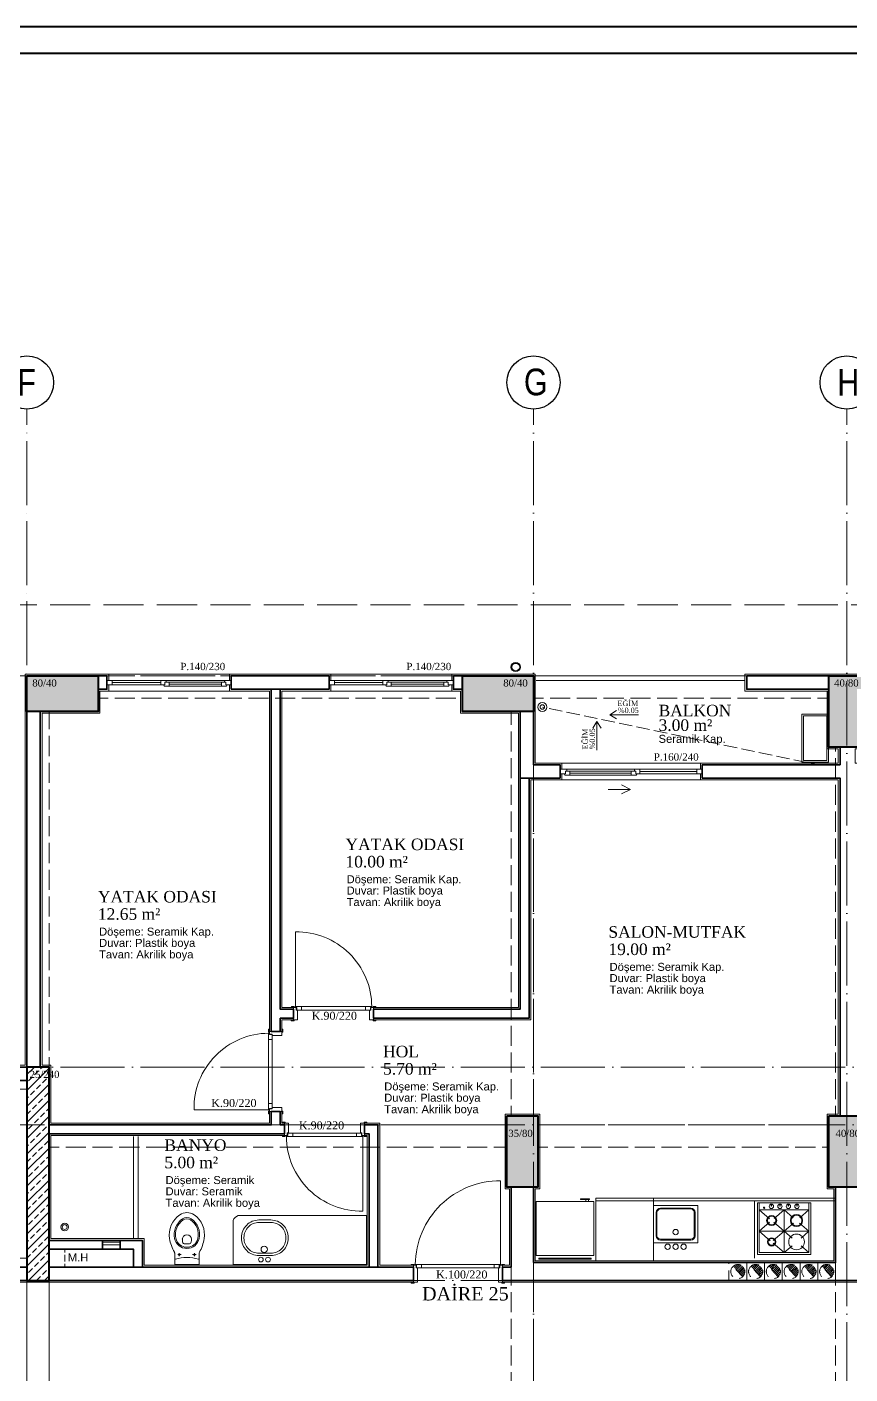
# Model space of a CAD drawing. Header units: millimetres. Extents: x 11587 to 81192, y -36083 to -25300.
# Drawn here: x 39422 to 40348, y -26815 to -25300 of the extents above; entities that cross this region are included whole.
import ezdxf

# ---------------------------------------------------------------- set-up
doc = ezdxf.new("R2010")
doc.units = ezdxf.units.MM
doc.linetypes.add('AKS', pattern=[30, 24, -3, 0, -3])
doc.linetypes.add('IZDUSUM1', pattern=[20, 7.5, -5, 7.5, 0])
for name, color, linetype, lineweight in [('rtm-aks balon', 20, 'Continuous', 25), ('rtm-aks balon yazı', 7, 'Continuous', 20), ('rtm-aks yeni', 7, 'AKS', 20), ('rtm-antet-02', 140, 'Continuous', 40), ('rtm-cam', 141, 'Continuous', 9), ('rtm-duv tugla', 22, 'Continuous', 35), ('rtm-izdusum-üst ince', 8, 'IZDUSUM1', 5), ('rtm-kapı-ahsap', 35, 'Continuous', 13), ('rtm-mhl-yazı-adı', 150, 'Continuous', 30), ('rtm-mhl-yazı-m2', 7, 'Continuous', 20), ('rtm-mhl-yazı-malzeme', 253, 'Continuous', 13), ('rtm-pen-ahsap', 35, 'Continuous', 13), ('rtm-plan katmanı-04', 33, 'Continuous', 25), ('rtm-plan katmanı-05', 205, 'Continuous', 20), ('rtm-plan katmanı-07', 135, 'Continuous', 9), ('rtm-sembol ok', 7, 'Continuous', 20), ('rtm-sıva', 252, 'Continuous', 15), ('rtm-tarama-betonarme', 51, 'Continuous', 15), ('rtm-tas_betonarme', 50, 'Continuous', 40), ('rtm-tefris vitrifiye', 9, 'Continuous', 9)]:
    doc.layers.add(name, color=color, linetype=linetype, lineweight=lineweight)
doc.styles.add('AKSYAZI', font='ARIALN.TTF')
doc.styles.add('ARIAL', font='times.ttf')
doc.styles.get("Standard").update_dxf_attribs({"font": 'arial.ttf'})
doc.styles.add('VAZ-OLCU', font='times.ttf', dxfattribs={"height": 60})

# ---------------------------------------------------------------- blocks, each defined once
blk = doc.blocks.new('rty')
at = {"layer": 'rtm-kapı-ahsap'}
for p, q in [((-58244.9, -62700.3), (-58243.8, -62700.3)), ((-58244.9, -62703.4), (-58244.9, -62700.3)), ((-58243.8, -62703.4), (-58244.9, -62703.4)), ((-58243.8, -62700.3), (-58243.8, -62703.4)), ((-58243.8, -62707.4), (-58243.8, -62702.9)), ((-58229.8, -62702.9), (-58243.8, -62702.9)), ((-58229.8, -62700.4), (-58229.8, -62703.4)), ((-58228.8, -62700.4), (-58229.8, -62700.4)), ((-58229.8, -62702.9), (-58229.8, -62705.9)), ((-58229.8, -62703.4), (-58228.8, -62703.4)), ((-58228.8, -62703.4), (-58228.8, -62700.4)), ((-58232.8, -62707.4), (-58243.8, -62707.4)), ((-58232.8, -62705.9), (-58232.8, -62707.4)), ((-58229.8, -62705.9), (-58232.8, -62705.9)), ((-58232.6, -62706.4), (-58232.6, -62789.4)), ((-58232.6, -62706.4), (-58229.7, -62706.4)), ((-58228.8, -62712), (-58232.6, -62712)), ((-58229.8, -62704.9), (-58228.8, -62704.9)), ((-58229.7, -62706.4), (-58229.7, -62704.9)), ((-58228.8, -62790.9), (-58228.8, -62704.9)), ((-58144.8, -62704.9), (-58228.8, -62704.9)), ((-58243.8, -62792.3), (-58244.9, -62792.3)), ((-58244.9, -62792.3), (-58244.9, -62795.4)), ((-58243.8, -62788.4), (-58243.8, -62792.9)), ((-58232.8, -62788.4), (-58243.8, -62788.4)), ((-58243.8, -62795.4), (-58243.8, -62792.3)), ((-58229.8, -62792.9), (-58243.8, -62792.9)), ((-58232.8, -62789.9), (-58232.8, -62788.4)), ((-58229.8, -62789.9), (-58232.8, -62789.9)), ((-58228.8, -62783.7), (-58232.6, -62783.7)), ((-58232.6, -62789.4), (-58229.7, -62789.4)), ((-58229.8, -62792.9), (-58229.8, -62789.9)), ((-58229.8, -62790.9), (-58228.8, -62790.9)), ((-58229.8, -62795.4), (-58229.8, -62792.3)), ((-58229.8, -62792.3), (-58228.8, -62792.3)), ((-58229.7, -62789.4), (-58229.7, -62790.9)), ((-58228.8, -62792.3), (-58228.8, -62795.4)), ((-58244.9, -62795.4), (-58243.8, -62795.4)), ((-58228.8, -62795.4), (-58229.8, -62795.4))]:
    blk.add_line(p, q, dxfattribs=at)
at = {"layer": 'rtm-kapı-ahsap', "const_width": 0.392}
blk.add_lwpolyline([(-58229.2, -62703.9, 1), (-58229.2, -62704.5, 1)], format="xyb", close=True, dxfattribs=at)
at = {"layer": 'rtm-kapı-ahsap'}
blk.add_arc((-58229.1, -62706.6), 84.3, 270.2011, 1.1472, dxfattribs=at)
blk = doc.blocks.new('K-100')
at = {"layer": 'rtm-kapı-ahsap'}
for p, q in [((-34308.1, -13702.2), (-34307, -13702.2)), ((-34308.1, -13705.4), (-34308.1, -13702.2)), ((-34307, -13705.4), (-34308.1, -13705.4)), ((-34307, -13702.2), (-34307, -13705.4)), ((-34307, -13709.3), (-34307, -13704.8)), ((-34288, -13704.8), (-34307, -13704.8)), ((-34291, -13709.3), (-34307, -13709.3)), ((-34288, -13707.8), (-34291, -13707.8)), ((-34291, -13707.8), (-34291, -13709.3)), ((-34290.8, -13801.3), (-34290.8, -13708.3)), ((-34290.8, -13708.3), (-34287.9, -13708.3)), ((-34288, -13702.3), (-34288, -13705.4)), ((-34287, -13702.3), (-34288, -13702.3)), ((-34288, -13704.8), (-34288, -13707.8)), ((-34288, -13705.4), (-34287, -13705.4)), ((-34288, -13706.8), (-34287, -13706.8)), ((-34287.9, -13708.3), (-34287.9, -13706.8)), ((-34287, -13705.4), (-34287, -13702.3)), ((-34287, -13706.8), (-34287, -13802.8)), ((-34287, -13713.9), (-34290.8, -13713.9)), ((-34307, -13804.2), (-34308.1, -13804.2)), ((-34308.1, -13804.2), (-34308.1, -13807.3)), ((-34307, -13800.3), (-34307, -13804.8)), ((-34291, -13800.3), (-34307, -13800.3)), ((-34307, -13807.3), (-34307, -13804.2)), ((-34291, -13801.8), (-34291, -13800.3)), ((-34288, -13801.8), (-34291, -13801.8)), ((-34287, -13795.6), (-34290.8, -13795.6)), ((-34290.8, -13801.3), (-34287.9, -13801.3)), ((-34288, -13804.8), (-34288, -13801.8)), ((-34288, -13802.8), (-34287, -13802.8)), ((-34288, -13807.3), (-34288, -13804.2)), ((-34288, -13804.2), (-34287, -13804.2)), ((-34287.9, -13801.3), (-34287.9, -13802.8)), ((-34193, -13802.8), (-34287, -13802.8)), ((-34287, -13804.2), (-34287, -13807.3)), ((-34308.1, -13807.3), (-34307, -13807.3)), ((-34288, -13804.8), (-34307, -13804.8)), ((-34287, -13807.3), (-34288, -13807.3))]:
    blk.add_line(p, q, dxfattribs=at)
at = {"layer": 'rtm-kapı-ahsap', "const_width": 0.392}
blk.add_lwpolyline([(-34287.4, -13803.7, -1), (-34287.4, -13803.1, -1)], format="xyb", close=True, dxfattribs=at)
at = {"layer": 'rtm-kapı-ahsap'}
blk.add_arc((-34287.9, -13801.7), 94.9, 359.3332, 89.4605, dxfattribs=at)

msp = doc.modelspace()

# ---------------------------------------------------------------- hatches: boundary and pattern name
at = {"layer": 'rtm-izdusum-üst ince', "ltscale": 1.5}
h = msp.add_hatch(dxfattribs=at)
h.set_pattern_fill('ANSI31', color=256, scale=0.5, angle=180, style=0)
h.set_pattern_definition([(225, (39190.9866, -26689.5514), (1.122532, -1.122532), [])])
edge = h.paths.add_edge_path()
edge.add_arc((40221.59, -26699.55), 8, 312.76259, 492.76259)
edge.add_line((40216.16, -26693.68), (40227.03, -26705.42))
h = msp.add_hatch(dxfattribs=at)
h.set_pattern_fill('ANSI31', color=256, scale=0.5, angle=180, style=0)
h.set_pattern_definition([(225, (39210.9866, -26689.5514), (1.122532, -1.122532), [])])
edge = h.paths.add_edge_path()
edge.add_arc((40241.59, -26699.55), 8, 312.76259, 492.76259)
edge.add_line((40236.16, -26693.68), (40247.03, -26705.42))
h = msp.add_hatch(dxfattribs=at)
h.set_pattern_fill('ANSI31', color=256, scale=0.5, angle=180, style=0)
h.set_pattern_definition([(225, (39230.9866, -26689.5514), (1.122532, -1.122532), [])])
edge = h.paths.add_edge_path()
edge.add_arc((40261.59, -26699.55), 8, 312.76259, 492.76259)
edge.add_line((40256.16, -26693.68), (40267.03, -26705.42))
h = msp.add_hatch(dxfattribs=at)
h.set_pattern_fill('ANSI31', color=256, scale=0.5, angle=180, style=0)
h.set_pattern_definition([(225, (39250.9866, -26689.5514), (1.122532, -1.122532), [])])
edge = h.paths.add_edge_path()
edge.add_arc((40281.59, -26699.55), 8, 312.76259, 492.76259)
edge.add_line((40276.16, -26693.68), (40287.03, -26705.42))
h = msp.add_hatch(dxfattribs=at)
h.set_pattern_fill('ANSI31', color=256, scale=0.5, angle=180, style=0)
h.set_pattern_definition([(225, (39270.9866, -26689.5514), (1.122532, -1.122532), [])])
edge = h.paths.add_edge_path()
edge.add_arc((40301.59, -26699.55), 8, 312.76259, 492.76259)
edge.add_line((40296.16, -26693.68), (40307.03, -26705.42))
h = msp.add_hatch(dxfattribs=at)
h.set_pattern_fill('ANSI31', color=256, scale=0.5, angle=180, style=0)
h.set_pattern_definition([(225, (39290.9866, -26689.5514), (1.122532, -1.122532), [])])
edge = h.paths.add_edge_path()
edge.add_arc((40321.59, -26699.55), 8, 312.76259, 492.76259)
edge.add_line((40316.16, -26693.68), (40327.03, -26705.42))
at = {"layer": 'rtm-tarama-betonarme'}
h = msp.add_hatch(dxfattribs=at)
h.set_pattern_fill('ANSI33', color=256, scale=2, style=0)
h.set_pattern_definition([(45, (27039.519, -4888.525), (-8.980256, 8.980256), []), (45, (27048.499, -4888.525), (-8.980256, 8.980256), [6.35, -3.175])])
h.paths.add_polyline_path([(40324.09, -27439.55), (40364.09, -27439.55), (40364.09, -27519.55), (40324.09, -27519.55)])
h.paths.add_polyline_path([(39911.59, -27479.55), (39991.59, -27479.55), (39991.59, -27519.55), (39911.59, -27519.55)])
h.paths.add_polyline_path([(40324.09, -26944.55), (40364.09, -26944.55), (40364.09, -27024.55), (40324.09, -27024.55)])
h.paths.add_polyline_path([(39961.59, -26944.55), (39996.59, -26944.55), (39996.59, -27024.55), (39961.59, -27024.55)])
h.paths.add_polyline_path([(39961.59, -26524.55), (39996.59, -26524.55), (39996.59, -26604.55), (39961.59, -26604.55)])
h.paths.add_polyline_path([(40324.09, -26524.55), (40364.09, -26524.55), (40364.09, -26604.55), (40324.09, -26604.55)])
h.paths.add_polyline_path([(40324.09, -26029.55), (40364.09, -26029.55), (40364.09, -26109.55), (40324.09, -26109.55)])
h.paths.add_polyline_path([(39911.59, -26029.55), (39991.59, -26029.55), (39991.59, -26069.55), (39911.59, -26069.55)])
h.paths.add_polyline_path([(40726.59, -26524.55), (40691.59, -26524.55), (40691.59, -26604.55), (40726.59, -26604.55)])
h.paths.add_polyline_path([(40726.59, -26944.55), (40691.59, -26944.55), (40691.59, -27024.55), (40726.59, -27024.55)])
h.paths.add_polyline_path([(40776.59, -27479.55), (40696.59, -27479.55), (40696.59, -27519.55), (40776.59, -27519.55)])
h.paths.add_polyline_path([(41299.09, -27479.55), (41219.09, -27479.55), (41219.09, -27519.55), (41299.09, -27519.55)])
h.paths.add_polyline_path([(41299.09, -26974.55), (41219.09, -26974.55), (41219.09, -27014.55), (41299.09, -27014.55)])
h.paths.add_polyline_path([(41299.09, -26534.55), (41219.09, -26534.55), (41219.09, -26574.55), (41299.09, -26574.55)])
h.paths.add_polyline_path([(40776.59, -26029.55), (40696.59, -26029.55), (40696.59, -26069.55), (40776.59, -26069.55)])
h.paths.add_polyline_path([(41299.09, -26029.55), (41219.09, -26029.55), (41219.09, -26069.55), (41299.09, -26069.55)])
h.paths.add_polyline_path([(41821.59, -26839.55), (41796.59, -26839.55), (41796.59, -27014.55), (41821.59, -27014.55)])
h.paths.add_polyline_path([(41821.59, -26534.55), (41796.59, -26534.55), (41796.59, -26709.55), (41821.59, -26709.55)])
h.paths.add_polyline_path([(42181.59, -26839.55), (42006.59, -26839.55), (42006.59, -26864.55), (42181.59, -26864.55)])
h.paths.add_polyline_path([(42181.59, -26684.55), (42006.59, -26684.55), (42006.59, -26709.55), (42181.59, -26709.55)])
h.paths.add_polyline_path([(41821.59, -26109.55), (41781.59, -26109.55), (41781.59, -26029.55), (41821.59, -26029.55)])
h.paths.add_polyline_path([(42181.59, -26124.55), (42141.59, -26124.55), (42141.59, -26029.55), (42181.59, -26029.55)])
h.paths.add_polyline_path([(41821.59, -27439.55), (41781.59, -27439.55), (41781.59, -27519.55), (41821.59, -27519.55)])
h.paths.add_polyline_path([(42181.59, -27424.55), (42141.59, -27424.55), (42141.59, -27519.55), (42181.59, -27519.55)])
h.paths.add_polyline_path([(39421.59, -27439.55), (39461.59, -27439.55), (39461.59, -27519.55), (39421.59, -27519.55)])
h.paths.add_polyline_path([(39131.59, -27439.55), (39171.59, -27439.55), (39171.59, -27519.55), (39131.59, -27519.55)])
h.paths.add_polyline_path([(39421.59, -26029.55), (39501.59, -26029.55), (39501.59, -26069.55), (39421.59, -26069.55)])
h.paths.add_polyline_path([(39091.59, -26029.55), (39171.59, -26029.55), (39171.59, -26069.55), (39091.59, -26069.55)])
h.paths.add_polyline_path([(38781.59, -26524.55), (38816.59, -26524.55), (38816.59, -26604.55), (38781.59, -26604.55)])
h.paths.add_polyline_path([(38781.59, -26944.55), (38816.59, -26944.55), (38816.59, -27024.55), (38781.59, -27024.55)])
h.paths.add_polyline_path([(38731.59, -27479.55), (38811.59, -27479.55), (38811.59, -27519.55), (38731.59, -27519.55)])
h.paths.add_polyline_path([(38209.09, -27479.55), (38289.09, -27479.55), (38289.09, -27519.55), (38209.09, -27519.55)])
h.paths.add_polyline_path([(38209.09, -26974.55), (38289.09, -26974.55), (38289.09, -27014.55), (38209.09, -27014.55)])
h.paths.add_polyline_path([(38209.09, -26534.55), (38289.09, -26534.55), (38289.09, -26574.55), (38209.09, -26574.55)])
h.paths.add_polyline_path([(38731.59, -26029.55), (38811.59, -26029.55), (38811.59, -26069.55), (38731.59, -26069.55)])
h.paths.add_polyline_path([(38209.09, -26029.55), (38289.09, -26029.55), (38289.09, -26069.55), (38209.09, -26069.55)])
h.paths.add_polyline_path([(37686.59, -26839.55), (37711.59, -26839.55), (37711.59, -27014.55), (37686.59, -27014.55)])
h.paths.add_polyline_path([(37686.59, -26534.55), (37711.59, -26534.55), (37711.59, -26709.55), (37686.59, -26709.55)])
h.paths.add_polyline_path([(37326.59, -26839.55), (37501.59, -26839.55), (37501.59, -26864.55), (37326.59, -26864.55)])
h.paths.add_polyline_path([(37326.59, -26684.55), (37501.59, -26684.55), (37501.59, -26709.55), (37326.59, -26709.55)])
h.paths.add_polyline_path([(37686.59, -26109.55), (37726.59, -26109.55), (37726.59, -26029.55), (37686.59, -26029.55)])
h.paths.add_polyline_path([(37326.59, -26124.55), (37366.59, -26124.55), (37366.59, -26029.55), (37326.59, -26029.55)])
h.paths.add_polyline_path([(37686.59, -27439.55), (37726.59, -27439.55), (37726.59, -27519.55), (37686.59, -27519.55)])
h.paths.add_polyline_path([(37326.59, -27424.55), (37366.59, -27424.55), (37366.59, -27519.55), (37326.59, -27519.55)])
h = msp.add_hatch(dxfattribs=at)
h.set_pattern_fill('ANSI33', color=256, scale=2, style=0)
h.set_pattern_definition([(45, (12000, 0), (-8.980256, 8.980256), []), (45, (12008.98, 0), (-8.980256, 8.980256), [6.35, -3.175])])
h.paths.add_polyline_path([(39171.59, -26469.55), (39146.59, -26469.55), (39146.59, -26709.55), (39171.59, -26709.55)])
h.paths.add_polyline_path([(39446.59, -26469.55), (39421.59, -26469.55), (39421.59, -26709.55), (39446.59, -26709.55)])

# ---------------------------------------------------------------- linework, layer by layer
at = {"layer": 'rtm-aks balon'}
for centre in [(39421.59, -25699.55), (39991.59, -25699.55), (40344.09, -25699.55)]:
    msp.add_circle(centre, 30, dxfattribs=at)
at = {"layer": 'rtm-aks yeni', "ltscale": 3}
for p, q in [((39421.59, -27819.55), (39421.59, -25729.55)), ((39991.59, -27819.55), (39991.59, -25729.55)), ((40344.09, -27819.55), (40344.09, -25729.55)), ((37026.59, -26029.55), (42481.59, -26029.55)), ((37026.59, -26469.55), (42481.59, -26469.55)), ((37026.59, -26534.55), (42481.59, -26534.55)), ((37026.59, -26709.55), (42481.59, -26709.55))]:
    msp.add_line(p, q, dxfattribs=at)
at = {"layer": 'rtm-antet-02'}
msp.add_lwpolyline([(36726.59, -25299.55), (36726.59, -28299.55), (42726.59, -28299.55), (42726.59, -25299.55), (36726.59, -25299.55)], dxfattribs=at)
msp.add_lwpolyline([(36756.59, -25329.55), (36756.59, -28269.55), (42696.59, -28269.55), (42696.59, -25329.55)], close=True, dxfattribs=at)
at = {"layer": 'rtm-cam'}
for p, q in [((39572.09, -26037.05), (39517.59, -26037.05)), ((39640.59, -26038.8), (39581.59, -26038.8)), ((39822.09, -26037.05), (39767.59, -26037.05)), ((39890.59, -26038.8), (39831.59, -26038.8)), ((40032.59, -26138.8), (40101.59, -26138.8)), ((40111.09, -26137.05), (40175.59, -26137.05))]:
    msp.add_line(p, q, dxfattribs=at)
at = {"layer": 'rtm-duv tugla'}
for points in [[(39501.59, -26029.55), (39511.59, -26029.55), (39511.59, -26044.55), (39501.59, -26044.55)], [(39911.59, -26044.55), (39901.59, -26044.55), (39901.59, -26029.55), (39911.59, -26029.55)], [(39901.59, -26044.55), (39901.59, -26029.55)], [(40324.09, -26029.55), (40231.59, -26029.55), (40231.59, -26044.55), (40324.09, -26044.55)], [(39706.59, -26044.55), (39706.59, -26404.55), (39721.59, -26404.55), (39721.59, -26414.55), (39706.59, -26414.55), (39706.59, -26429.55), (39696.59, -26429.55), (39696.59, -26044.55)], [(39421.59, -26469.55), (39421.59, -26069.55)], [(39436.59, -26469.55), (39436.59, -26069.55)], [(39991.59, -26069.55), (39991.59, -26129.55), (40021.59, -26129.55), (40021.59, -26144.55), (39976.59, -26144.55), (39976.59, -26069.55)], [(40336.59, -26109.55), (40336.59, -26129.55), (40181.59, -26129.55), (40181.59, -26144.55), (40336.59, -26144.55), (40336.59, -26524.55)], [(39976.59, -26144.55), (39976.59, -26404.55), (39811.59, -26404.55), (39811.59, -26414.55), (39986.59, -26414.55), (39986.59, -26144.55)], [(39171.59, -26469.55), (39421.59, -26469.55)], [(39171.59, -26484.55), (39421.59, -26484.55)], [(39446.59, -26534.55), (39696.59, -26534.55), (39696.59, -26519.55), (39706.59, -26519.55), (39706.59, -26534.55), (39711.59, -26534.55), (39711.59, -26544.55), (39446.59, -26544.55)], [(39806.59, -26694.55), (39806.59, -26544.55), (39801.59, -26544.55), (39801.59, -26534.55), (39816.59, -26534.55), (39816.59, -26694.55)], [(39966.59, -26604.55), (39966.59, -26604.55), (39966.59, -26694.55), (39956.59, -26694.55), (39956.59, -26709.55), (40731.59, -26709.55), (40731.59, -26694.55), (40721.59, -26694.55), (40721.59, -26604.55)], [(40331.59, -26604.55), (40331.59, -26689.55), (39991.59, -26689.55)], [(39991.59, -26604.55), (39991.59, -26689.55)], [(39446.59, -26664.55), (39551.59, -26664.55), (39551.59, -26694.55)], [(39506.59, -26674.55), (39506.59, -26664.55)], [(39526.59, -26674.55), (39526.59, -26664.55)], [(39446.59, -26674.55), (39541.59, -26674.55), (39541.59, -26694.55)], [(39421.59, -26709.55), (39346.59, -26709.55), (39346.59, -26694.55), (39421.59, -26694.55)], [(39446.59, -26694.55), (39856.59, -26694.55), (39856.59, -26709.55), (39446.59, -26709.55)]]:
    msp.add_lwpolyline(points, dxfattribs=at)
msp.add_lwpolyline([(39651.59, -26044.55), (39651.59, -26029.55), (39761.59, -26029.55), (39761.59, -26044.55)], close=True, dxfattribs=at)
at = {"layer": 'rtm-izdusum-üst ince', "ltscale": 3}
msp.add_lwpolyline([(37246.59, -25949.55), (42261.59, -25949.55), (42261.59, -27599.55), (37246.59, -27599.55)], close=True, dxfattribs=at)
at = {"layer": 'rtm-izdusum-üst ince', "ltscale": 1.5}
for points in [[(39501.59, -26029.55), (39911.59, -26029.55)], [(39991.59, -26029.55), (40324.09, -26029.55)], [(39501.59, -26054.55), (39911.59, -26054.55)], [(39991.59, -26054.55), (40324.09, -26054.55)], [(39421.59, -26469.55), (39421.59, -26069.55)], [(39446.59, -26469.55), (39446.59, -26069.55)], [(39966.59, -26524.55), (39966.59, -26069.55)], [(39991.59, -26524.55), (39991.59, -26069.55)], [(40331.59, -26524.55), (40331.59, -26109.55)], [(39171.59, -26469.55), (39421.59, -26469.55)], [(39171.59, -26494.55), (39421.59, -26494.55)], [(39446.59, -26534.55), (39961.59, -26534.55)], [(39996.59, -26534.55), (40324.09, -26534.55)], [(39446.59, -26559.55), (39961.59, -26559.55)], [(39996.59, -26559.55), (40324.09, -26559.55)], [(39966.59, -26944.55), (39966.59, -26604.55)], [(39991.59, -26944.55), (39991.59, -26604.55)], [(40331.59, -26944.55), (40331.59, -26604.55)], [(39421.59, -26839.55), (39421.59, -26629.55)], [(39446.59, -26839.55), (39446.59, -26629.55)], [(39171.59, -26684.55), (39421.59, -26684.55)], [(40231.59, -26689.55), (40231.59, -26709.55), (40211.59, -26709.55), (40211.59, -26689.55), (40231.59, -26689.55)], [(40227.03, -26705.42), (40216.16, -26693.68)], [(40251.59, -26689.55), (40251.59, -26709.55), (40231.59, -26709.55), (40231.59, -26689.55), (40251.59, -26689.55)], [(40247.03, -26705.42), (40236.16, -26693.68)], [(40271.59, -26689.55), (40271.59, -26709.55), (40251.59, -26709.55), (40251.59, -26689.55), (40271.59, -26689.55)], [(40267.03, -26705.42), (40256.16, -26693.68)], [(40291.59, -26689.55), (40291.59, -26709.55), (40271.59, -26709.55), (40271.59, -26689.55), (40291.59, -26689.55)], [(40287.03, -26705.42), (40276.16, -26693.68)], [(40311.59, -26689.55), (40311.59, -26709.55), (40291.59, -26709.55), (40291.59, -26689.55), (40311.59, -26689.55)], [(40307.03, -26705.42), (40296.16, -26693.68)], [(40331.59, -26689.55), (40331.59, -26709.55), (40311.59, -26709.55), (40311.59, -26689.55), (40331.59, -26689.55)], [(40327.03, -26705.42), (40316.16, -26693.68)], [(39171.59, -26709.55), (39421.59, -26709.55)], [(39421.59, -26709.55), (39421.59, -26919.55)], [(39446.59, -26709.55), (39446.59, -26919.55)]]:
    msp.add_lwpolyline(points, dxfattribs=at)
at = {"layer": 'rtm-izdusum-üst ince'}
msp.add_lwpolyline([(40311.59, -26129.55), (40001.59, -26064.55)], dxfattribs=at)
at = {"layer": 'rtm-izdusum-üst ince', "ltscale": 0.5}
msp.add_lwpolyline([(39446.59, -26674.55), (39446.59, -26694.55), (39464.09, -26694.55), (39464.09, -26674.55), (39446.59, -26674.55)], dxfattribs=at)
at = {"layer": 'rtm-izdusum-üst ince', "ltscale": 1.5}
for centre in [(40221.59, -26699.55), (40241.59, -26699.55), (40261.59, -26699.55), (40281.59, -26699.55), (40301.59, -26699.55), (40321.59, -26699.55)]:
    msp.add_circle(centre, 8, dxfattribs=at)
at = {"layer": 'rtm-kapı-ahsap'}
for points in [[(39526.59, -26666.55), (39506.59, -26666.55)], [(39526.59, -26669.55), (39506.59, -26669.55)]]:
    msp.add_lwpolyline(points, dxfattribs=at)
at = {"layer": 'rtm-pen-ahsap'}
for p, q in [((39570.59, -26034.55), (39511.59, -26034.55)), ((39511.59, -26039.55), (39517.59, -26039.55)), ((39522.59, -26039.55), (39516.96, -26039.55)), ((39517.59, -26034.55), (39517.59, -26039.55)), ((39522.59, -26039.55), (39572.09, -26039.55)), ((39570.59, -26034.55), (39578.09, -26034.55)), ((39572.09, -26034.55), (39572.09, -26039.55)), ((39576.59, -26039.55), (39572.09, -26039.55)), ((39575.96, -26041.05), (39581.59, -26041.05)), ((39576.59, -26036.55), (39581.59, -26036.55)), ((39576.59, -26036.55), (39576.59, -26039.55)), ((39578.09, -26036.55), (39578.09, -26034.55)), ((39581.59, -26036.55), (39640.59, -26036.55)), ((39581.59, -26036.55), (39581.59, -26041.05)), ((39581.59, -26041.05), (39640.59, -26041.05)), ((39645.59, -26036.55), (39640.59, -26036.55)), ((39640.59, -26036.55), (39640.59, -26041.05)), ((39646.23, -26041.05), (39640.59, -26041.05)), ((39644.09, -26034.55), (39644.09, -26036.55)), ((39644.09, -26034.55), (39651.59, -26034.55)), ((39645.59, -26036.55), (39645.59, -26039.55)), ((39651.59, -26039.55), (39645.59, -26039.55)), ((39820.59, -26034.55), (39761.59, -26034.55)), ((39761.59, -26039.55), (39767.59, -26039.55)), ((39772.59, -26039.55), (39766.96, -26039.55)), ((39767.59, -26034.55), (39767.59, -26039.55)), ((39772.59, -26039.55), (39822.09, -26039.55)), ((39820.59, -26034.55), (39828.09, -26034.55)), ((39822.09, -26034.55), (39822.09, -26039.55)), ((39826.59, -26039.55), (39822.09, -26039.55)), ((39825.96, -26041.05), (39831.59, -26041.05)), ((39826.59, -26036.55), (39831.59, -26036.55)), ((39826.59, -26036.55), (39826.59, -26039.55)), ((39828.09, -26036.55), (39828.09, -26034.55)), ((39831.59, -26036.55), (39890.59, -26036.55)), ((39831.59, -26036.55), (39831.59, -26041.05)), ((39831.59, -26041.05), (39890.59, -26041.05)), ((39895.59, -26036.55), (39890.59, -26036.55)), ((39890.59, -26036.55), (39890.59, -26041.05)), ((39896.23, -26041.05), (39890.59, -26041.05)), ((39894.09, -26034.55), (39894.09, -26036.55)), ((39894.09, -26034.55), (39901.59, -26034.55)), ((39895.59, -26036.55), (39895.59, -26039.55)), ((39901.59, -26039.55), (39895.59, -26039.55)), ((40029.09, -26134.55), (40021.59, -26134.55)), ((40027.59, -26136.55), (40032.59, -26136.55)), ((40027.59, -26136.55), (40027.59, -26139.55)), ((40029.09, -26134.55), (40029.09, -26136.55)), ((40101.59, -26136.55), (40032.59, -26136.55)), ((40032.59, -26136.55), (40032.59, -26141.05)), ((40106.59, -26136.55), (40101.59, -26136.55)), ((40101.59, -26136.55), (40101.59, -26141.05)), ((40112.59, -26134.55), (40105.09, -26134.55)), ((40105.09, -26136.55), (40105.09, -26134.55)), ((40106.59, -26136.55), (40106.59, -26139.55)), ((40111.09, -26134.55), (40111.09, -26139.55)), ((40112.59, -26134.55), (40181.59, -26134.55)), ((40175.59, -26134.55), (40175.59, -26139.55)), ((40021.59, -26139.55), (40027.59, -26139.55)), ((40026.96, -26141.05), (40032.59, -26141.05)), ((40101.59, -26141.05), (40032.59, -26141.05)), ((40107.23, -26141.05), (40101.59, -26141.05)), ((40106.59, -26139.55), (40111.09, -26139.55)), ((40170.59, -26139.55), (40111.09, -26139.55)), ((40170.59, -26139.55), (40176.23, -26139.55)), ((40181.59, -26139.55), (40175.59, -26139.55))]:
    msp.add_line(p, q, dxfattribs=at)
for points in [[(39575.96, -26041.05), (39575.09, -26039.55)], [(39646.23, -26041.05), (39647.1, -26039.55)], [(39825.96, -26041.05), (39825.09, -26039.55)], [(39896.23, -26041.05), (39897.1, -26039.55)], [(40026.96, -26141.05), (40026.09, -26139.55)], [(40107.23, -26141.05), (40108.1, -26139.55)]]:
    msp.add_lwpolyline(points, dxfattribs=at)
at = {"layer": 'rtm-plan katmanı-04'}
for radius in [5, 4.5]:
    msp.add_circle((39971.59, -26019.55), radius, dxfattribs=at)
at = {"layer": 'rtm-plan katmanı-05', "ltscale": 0.6}
for points in [[(39513.59, -26027.55), (39649.59, -26027.55)], [(39763.59, -26027.55), (39899.59, -26027.55)], [(39513.59, -26046.55), (39649.59, -26046.55)], [(39763.59, -26046.55), (39899.59, -26046.55)], [(40179.59, -26127.55), (40023.59, -26127.55)], [(40179.59, -26146.55), (40023.59, -26146.55)]]:
    msp.add_lwpolyline(points, dxfattribs=at)
at = {"layer": 'rtm-plan katmanı-05'}
for points in [[(39994.59, -26029.55), (40228.59, -26029.55)], [(39994.59, -26034.55), (40228.59, -26034.55)]]:
    msp.add_lwpolyline(points, dxfattribs=at)
for radius in [5, 2.5]:
    msp.add_circle((40001.59, -26064.55), radius, dxfattribs=at)
at = {"layer": 'rtm-plan katmanı-07'}
for points in [[(39578.09, -26034.55), (39644.09, -26034.55)], [(39828.09, -26034.55), (39894.09, -26034.55)], [(40105.09, -26134.55), (40029.09, -26134.55)]]:
    msp.add_lwpolyline(points, dxfattribs=at)
at = {"layer": 'rtm-sembol ok'}
for points in [[(40077.54, -26073.17), (40084.94, -26068.5)], [(40109.87, -26073.17), (40077.54, -26073.17)], [(40077.54, -26073.17), (40084.94, -26077.84)], [(40063.02, -26080.78), (40058.36, -26088.18)], [(40063.02, -26113.1), (40063.02, -26080.78)], [(40063.02, -26080.78), (40067.69, -26088.18)], [(40100.75, -26157.24), (40090.75, -26152.24)], [(40075.75, -26157.24), (40100.75, -26157.24)], [(40100.75, -26157.24), (40090.75, -26162.24)]]:
    msp.add_lwpolyline(points, dxfattribs=at)
at = {"layer": 'rtm-sıva'}
for points in [[(39173.59, -26467.55), (39419.59, -26467.55), (39419.59, -26027.55), (39513.59, -26027.55), (39513.59, -26034.55)], [(39649.59, -26034.55), (39649.59, -26027.55), (39763.59, -26027.55), (39763.59, -26034.55)], [(39899.59, -26034.55), (39899.59, -26027.55), (39993.59, -26027.55), (39993.59, -26127.55), (40023.59, -26127.55), (40023.59, -26134.55)], [(40179.59, -26134.55), (40179.59, -26127.55), (40334.59, -26127.55), (40334.59, -26111.55), (40322.09, -26111.55), (40322.09, -26046.55), (40229.59, -26046.55), (40229.59, -26027.55), (40458.59, -26027.55), (40458.59, -26046.55), (40366.09, -26046.55), (40366.09, -26111.55), (40353.59, -26111.55), (40353.59, -26127.55), (40508.59, -26127.55), (40508.59, -26134.55)], [(39513.59, -26039.55), (39513.59, -26046.55), (39503.59, -26046.55), (39503.59, -26071.55), (39438.59, -26071.55), (39438.59, -26467.55), (39448.59, -26467.55), (39448.59, -26532.55), (39694.59, -26532.55), (39694.59, -26519.55)], [(39694.59, -26429.55), (39694.59, -26046.55), (39649.59, -26046.55), (39649.59, -26039.55)], [(39721.59, -26402.55), (39708.59, -26402.55), (39708.59, -26046.55), (39763.59, -26046.55), (39763.59, -26039.55)], [(39899.59, -26039.55), (39899.59, -26046.55), (39909.59, -26046.55), (39909.59, -26071.55), (39974.59, -26071.55), (39974.59, -26402.55), (39811.59, -26402.55)], [(40023.59, -26139.55), (40023.59, -26146.55), (39988.59, -26146.55), (39988.59, -26416.55), (39811.59, -26416.55)], [(39956.59, -26692.55), (39964.59, -26692.55), (39964.59, -26606.55), (39959.59, -26606.55), (39959.59, -26522.55), (39998.59, -26522.55), (39998.59, -26606.55), (39993.59, -26606.55), (39993.59, -26687.55), (40329.59, -26687.55), (40329.59, -26606.55), (40322.09, -26606.55), (40322.09, -26522.55), (40334.59, -26522.55), (40334.59, -26146.55), (40179.59, -26146.55), (40179.59, -26139.55)], [(39721.59, -26416.55), (39708.59, -26416.55), (39708.59, -26429.55)], [(39708.59, -26519.55), (39708.59, -26532.55), (39711.59, -26532.55)], [(39856.59, -26692.55), (39818.59, -26692.55), (39818.59, -26532.55), (39801.59, -26532.55)], [(39711.59, -26546.55), (39448.59, -26546.55), (39448.59, -26662.55)], [(39448.59, -26662.55), (39553.59, -26662.55), (39553.59, -26692.55), (39804.59, -26692.55), (39804.59, -26546.55), (39801.59, -26546.55)], [(39856.59, -26711.55), (39344.59, -26711.55), (39344.59, -26700.55)], [(39956.59, -26711.55), (40731.59, -26711.55)]]:
    msp.add_lwpolyline(points, dxfattribs=at)
at = {"layer": 'rtm-tas_betonarme'}
for points in [[(39421.59, -26029.55), (39501.59, -26029.55), (39501.59, -26069.55), (39421.59, -26069.55)], [(39911.59, -26029.55), (39991.59, -26029.55), (39991.59, -26069.55), (39911.59, -26069.55)], [(40324.09, -26029.55), (40364.09, -26029.55), (40364.09, -26109.55), (40324.09, -26109.55)], [(39421.59, -26709.55), (39446.59, -26709.55), (39446.59, -26469.55), (39421.59, -26469.55)], [(39961.59, -26524.55), (39996.59, -26524.55), (39996.59, -26604.55), (39961.59, -26604.55)], [(40324.09, -26524.55), (40364.09, -26524.55), (40364.09, -26604.55), (40324.09, -26604.55)]]:
    msp.add_lwpolyline(points, close=True, dxfattribs=at)
at = {"layer": 'rtm-tefris vitrifiye'}
for p, q in [((39994.5, -26620.7), (39994.5, -26681.7)), ((40044.5, -26617.7), (40054.5, -26617.7)), ((40044.5, -26618.7), (40044.5, -26617.7)), ((40054.5, -26618.7), (40044.5, -26618.7)), ((40050.5, -26620.7), (40050.5, -26618.7)), ((40053.5, -26620.7), (40053.5, -26618.7)), ((40054.5, -26617.7), (40054.5, -26618.7)), ((40059.5, -26681.7), (40059.5, -26620.7)), ((40061.59, -26617.21), (40331.59, -26617.21)), ((40243.62, -26680.21), (40243.62, -26622.21)), ((40243.62, -26622.21), (40303.62, -26622.21)), ((40245.62, -26678.21), (40245.62, -26622.21)), ((40259.04, -26626.19), (40259.04, -26623.72)), ((40259.58, -26623.72), (40259.58, -26626.19)), ((40268.63, -26626.19), (40268.63, -26623.72)), ((40269.17, -26623.72), (40269.17, -26626.19)), ((40278.21, -26626.19), (40278.21, -26623.72)), ((40278.75, -26623.72), (40278.75, -26626.19)), ((40287.8, -26626.19), (40287.8, -26623.72)), ((40288.34, -26623.72), (40288.34, -26626.19)), ((40301.62, -26630.21), (40301.62, -26622.21)), ((40126.59, -26625.21), (40126.59, -26667.21)), ((40176.59, -26625.21), (40126.59, -26625.21)), ((40129.59, -26633.21), (40129.59, -26659.21)), ((40130.59, -26633.21), (40130.59, -26659.21)), ((40168.59, -26628.21), (40134.59, -26628.21)), ((40168.59, -26629.21), (40134.59, -26629.21)), ((40172.59, -26633.21), (40172.59, -26659.21)), ((40173.59, -26633.21), (40173.59, -26659.21)), ((40176.59, -26625.21), (40176.59, -26667.21)), ((40257.14, -26640.09), (40245.62, -26630.21)), ((40245.62, -26630.21), (40301.62, -26630.21)), ((40259.58, -26626.19), (40259.04, -26626.19)), ((40262.25, -26639.95), (40273.62, -26630.21)), ((40269.17, -26626.19), (40268.63, -26626.19)), ((40283.91, -26639.03), (40273.62, -26630.21)), ((40273.62, -26678.21), (40273.62, -26630.21)), ((40278.75, -26626.19), (40278.21, -26626.19)), ((40288.34, -26626.19), (40287.8, -26626.19)), ((40291.4, -26638.97), (40301.62, -26630.21)), ((40301.62, -26678.21), (40301.62, -26630.21)), ((40245.62, -26654.21), (40257.31, -26644.19)), ((40258.03, -26664.85), (40245.62, -26654.21)), ((40245.62, -26654.21), (40301.62, -26654.21)), ((40273.62, -26654.21), (40261.39, -26664.69)), ((40273.62, -26654.21), (40261.92, -26644.18)), ((40273.62, -26654.21), (40284.08, -26645.25)), ((40282.59, -26661.89), (40273.62, -26654.21)), ((40301.62, -26654.21), (40291, -26645.1)), ((40301.62, -26654.21), (40292.65, -26661.89)), ((39603.76, -26668.45), (39599.43, -26668.45)), ((40126.59, -26667.21), (40176.59, -26667.21)), ((40134.59, -26663.21), (40168.59, -26663.21)), ((40134.59, -26664.21), (40168.59, -26664.21)), ((40261.43, -26667.76), (40273.62, -26678.21)), ((39587.85, -26678.96), (39587.85, -26691.55)), ((39591.23, -26680.55), (39595.14, -26680.55)), ((39593.07, -26682.43), (39593.07, -26678.72)), ((39611.96, -26680.55), (39608.05, -26680.55)), ((39610.12, -26682.43), (39610.12, -26678.72)), ((39615.34, -26678.96), (39615.34, -26691.55)), ((39994.5, -26681.7), (40059.5, -26681.7)), ((39997.5, -26684.7), (40056.5, -26684.7)), ((39997.5, -26685.7), (39997.5, -26684.7)), ((40056.5, -26684.7), (40056.5, -26685.7)), ((40243.62, -26680.21), (40303.62, -26680.21)), ((40245.62, -26678.21), (40301.62, -26678.21)), ((40273.62, -26678.21), (40282.59, -26670.52)), ((40292.65, -26670.52), (40301.62, -26678.21)), ((39587.85, -26691.55), (39615.34, -26691.55)), ((40056.5, -26685.7), (39997.5, -26685.7))]:
    msp.add_line(p, q, dxfattribs=at)
for points in [[(40323.59, -26072.55), (40293.59, -26072.55), (40293.59, -26126.55), (40323.59, -26126.55)], [(40321.59, -26074.55), (40295.59, -26074.55), (40295.59, -26124.55), (40321.59, -26124.55)]]:
    msp.add_lwpolyline(points, close=True, dxfattribs=at)
for points in [[(39541.59, -26661.55), (39541.59, -26547.55)], [(39546.59, -26661.55), (39546.59, -26547.55)], [(40059.5, -26620.7), (39994.5, -26620.7)], [(40061.59, -26617.21), (40061.59, -26687.55)], [(40061.59, -26620.21), (40331.59, -26620.21)], [(40126.59, -26617.21), (40126.59, -26687.55)], [(40240.21, -26684.55), (40240.21, -26620.21)], [(40303.62, -26680.21), (40303.62, -26622.21)]]:
    msp.add_lwpolyline(points, dxfattribs=at)
for points in [[(39803.59, -26636.55), (39659.18, -26636.55, 0.2032744), (39653.59, -26642.13), (39653.59, -26691.55), (39803.59, -26691.55), (39803.59, -26636.55)], [(39663.13, -26661.19), (39663.13, -26662.08, 0.4142136), (39682.73, -26681.68), (39696.12, -26681.68, 0.4142136), (39715.72, -26662.08), (39715.72, -26661.19, 0.4142136), (39696.12, -26641.58), (39682.73, -26641.58, 0.4142136)], [(39665.8, -26661.19), (39665.8, -26662.08, 0.4142136), (39682.73, -26679.01), (39696.12, -26679.01, 0.4142136), (39713.05, -26662.08), (39713.05, -26661.19, 0.4142136), (39696.12, -26644.26), (39682.73, -26644.26, 0.4142136)]]:
    msp.add_lwpolyline(points, format="xyb", close=True, dxfattribs=at)
for centre, radius in [((40259.31, -26626.21), 2.5), ((40268.9, -26626.21), 2.5), ((40278.48, -26626.21), 2.5), ((40288.07, -26626.21), 2.5), ((40251.04, -26627.78), 0.75), ((40259.62, -26642.21), 5.63), ((40259.62, -26642.21), 4.84), ((40287.62, -26642.21), 6.84), ((40287.62, -26642.21), 6.05), ((39464.09, -26649.55), 4.25), ((39464.09, -26649.55), 2.75), ((40151.59, -26655.21), 3), ((40142.59, -26671.71), 3), ((40151.59, -26671.71), 3), ((40160.59, -26671.71), 3), ((40259.62, -26666.21), 4.63), ((40259.62, -26666.21), 3.84), ((40287.62, -26666.21), 8.84), ((39593.07, -26680.55), 0.825), ((39610.12, -26680.55), 0.825), ((39684.86, -26686.13), 2.67), ((39688.59, -26674.55), 3.56), ((39692.87, -26686.13), 2.67)]:
    msp.add_circle(centre, radius, dxfattribs=at)
for centre, radius, start, end in [((39609.29, -26658.17), 27.5, 124.90445, 189.49177), ((39601.59, -26648.1), 14.85, 57.23949, 122.76051), ((39601.59, -26648.1), 9.35, 57.83251, 122.16753), ((39593.89, -26658.17), 27.5, 350.50823, 55.09555), ((40134.59, -26633.21), 5, 90, 180), ((40134.59, -26633.21), 4, 90, 180), ((40168.59, -26633.21), 5, 0, 90), ((40168.59, -26633.21), 4, 0, 90), ((39609.29, -26658.17), 22, 125.18852, 191.4306), ((39609.29, -26658.17), 20.57, 125.18852, 191.4306), ((39601.59, -26648.1), 7.92, 57.83251, 122.16753), ((39593.89, -26658.17), 20.57, 348.5694, 54.81148), ((39593.89, -26658.17), 22, 348.5694, 54.81148), ((39625.63, -26655.8), 44, 188.76392, 210.09462), ((39601.67, -26659.32), 14.3, 192.81214, 269.7338), ((39601.67, -26659.32), 12.87, 192.81214, 269.7338), ((39601.57, -26663.23), 5.12, 90.26223, 180), ((39609.4, -26663.55), 12.95, 176.68797, 192.17308), ((39599.43, -26665.7), 2.75, 192.17308, 270), ((39601.52, -26659.32), 12.87, 270.2662, 347.18786), ((39601.52, -26659.32), 14.3, 270.2662, 347.18786), ((39601.62, -26663.23), 5.11, 0, 89.73777), ((39603.76, -26665.7), 2.75, 270, 347.82692), ((39593.79, -26663.55), 12.95, 347.82692, 3.31203), ((39577.56, -26655.8), 44, 329.90538, 351.23608), ((40134.59, -26659.21), 5, 180, 270), ((40134.59, -26659.21), 4, 180, 270), ((40168.59, -26659.21), 4, 270, 0), ((40168.59, -26659.21), 5, 270, 0), ((39585.65, -26678.96), 2.2, 0, 30.09462), ((39601.59, -26727.74), 44, 72.84732, 107.15271), ((39617.54, -26678.96), 2.2, 149.90538, 180)]:
    msp.add_arc(centre, radius, start, end, dxfattribs=at)

# ---------------------------------------------------------------- block references
at = {"layer": 'rtm-kapı-ahsap'}
for name, p, rotation in [('rty', (-22981.28, 31827.23), 90.00000000000001), ('rty', (-18535.19, -89222.42), 180), ('rty', (102504.46, -84776.33), 270), ('K-100', (26151.8, 7595.43), 90.00000000000001)]:
    msp.add_blockref(name, p, dxfattribs=dict(at, rotation=rotation))

# ---------------------------------------------------------------- texts
at = {"layer": 'rtm-aks balon yazı', "char_height": 30, "width": 27.7214, "attachment_point": 7, "style": 'AKSYAZI'}
for s, insert in [('F', (39410.85, -25714.32)), ('G', (39980.85, -25714.32)), ('H', (40333.35, -25714.32))]:
    msp.add_mtext(s, dxfattribs=dict(at, insert=insert))
at = {"layer": 'rtm-mhl-yazı-adı', "style": 'ARIAL'}
for s, height, p in [('EĞİM', 6, (40086.11, -26063.5)), ('BALKON', 13, (40132.39, -26075.02)), ('%%%0.05', 6, (40086.45, -26071.26)), ('YATAK ODASI', 13, (39780.03, -26225.53)), ('YATAK ODASI', 13, (39501.48, -26284.41)), ('SALON-MUTFAK', 13, (40075.94, -26324.05)), ('HOL', 13, (39822.38, -26458.6)), ('BANYO', 13, (39576.28, -26563.9)), ('DAİRE 25', 15, (39866.18, -26732.11))]:
    msp.add_text(s, height=height, dxfattribs=at).set_placement(p)
for s, p in [('EĞİM', (40052.72, -26112.24)), ('%%%0.05', (40060.71, -26112.24))]:
    msp.add_text(s, height=6, rotation=90, dxfattribs=at).set_placement(p)
at = {"layer": 'rtm-mhl-yazı-m2', "style": 'ARIAL'}
for s, height, p in [('80/40', 8, (39427.62, -26041.51)), ('80/40', 8, (39957.6, -26041.51)), ('40/80', 8, (40329.95, -26041.51)), ('3.00 m² ', 13, (40132.39, -26091.44)), ('10.00 m² ', 13, (39780.03, -26245.02)), ('12.65 m² ', 13, (39501.48, -26303.9)), ('19.00 m² ', 13, (40075.94, -26343.54)), ('5.70 m² ', 13, (39822.38, -26478.09)), ('25/240', 8, (39424.63, -26481.75)), ('35/80', 8, (39963.25, -26548.09)), ('40/80', 8, (40331.53, -26548.09)), ('5.00 m² ', 13, (39576.28, -26583.39))]:
    msp.add_text(s, height=height, dxfattribs=at).set_placement(p)
at = {"layer": 'rtm-mhl-yazı-malzeme', "style": 'VAZ-OLCU'}
for s, height, p in [('P.140/230', 8.192, (39594.17, -26023.03)), ('P.140/230', 8.192, (39848.54, -26023.03)), ('P.160/240', 8.192, (40126.96, -26124.8)), ('K.90/220', 9, (39742, -26416.35)), ('K.90/220', 9, (39628.99, -26514.47)), ('K.90/220', 9, (39727.61, -26539.65)), ('K.100/220', 9, (39882.04, -26707.35))]:
    msp.add_text(s, height=height, rotation=359.9602, dxfattribs=at).set_placement(p)
at = {"layer": 'rtm-mhl-yazı-malzeme'}
for s, p in [('Seramik Kap.', (40132.39, -26104.85)), ('Döşeme: Seramik Kap.', (39781.32, -26262.79)), ('Duvar: Plastik boya ', (39781.32, -26275.46)), ('Tavan: Akrilik boya ', (39781.32, -26288.39)), ('Döşeme: Seramik Kap.', (39502.77, -26321.68)), ('Duvar: Plastik boya ', (39502.77, -26334.35)), ('Tavan: Akrilik boya ', (39502.77, -26347.28)), ('Döşeme: Seramik Kap.', (40077.23, -26361.32)), ('Duvar: Plastik boya ', (40077.23, -26373.99)), ('Tavan: Akrilik boya ', (40077.23, -26386.92)), ('Döşeme: Seramik Kap.', (39823.67, -26495.86)), ('Duvar: Plastik boya ', (39823.67, -26508.53)), ('Tavan: Akrilik boya ', (39823.67, -26521.46)), ('Döşeme: Seramik', (39577.57, -26601.16)), ('Duvar: Seramik', (39577.57, -26613.83)), ('Tavan: Akrilik boya ', (39577.57, -26626.76)), ('M.H', (39467.62, -26688.26))]:
    msp.add_text(s, height=9, dxfattribs=at).set_placement(p)

doc.saveas('drawing.dxf')
